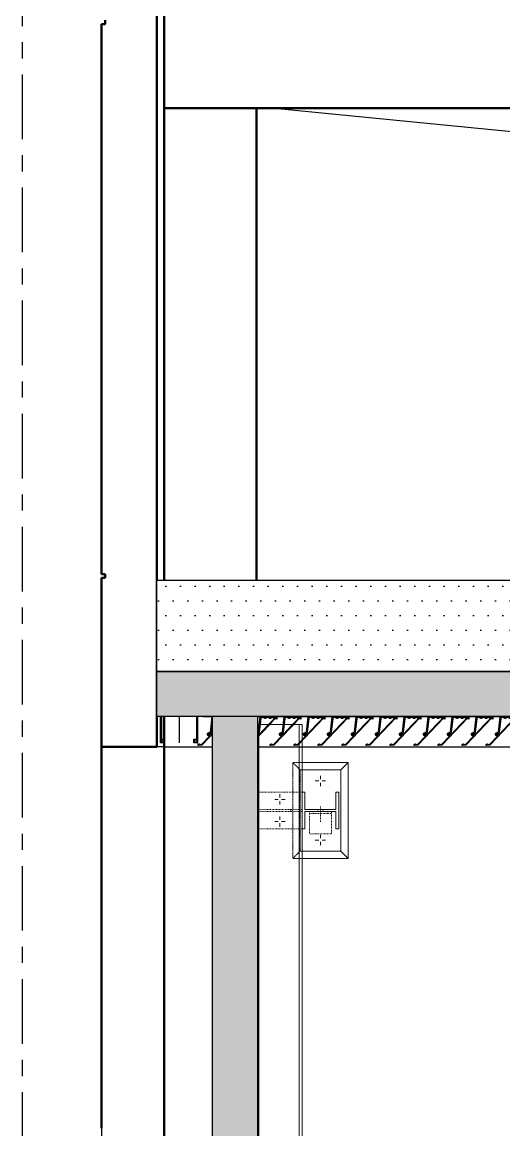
# Model space of a CAD drawing. Header units: millimetres. Extents: x -1379 to 1385823, y -4884429 to 548763.
# Drawn here: x 452604 to 453909, y -2342241 to -2339241 of the extents above; entities that cross this region are included whole.
import ezdxf
from ezdxf.enums import TextEntityAlignment as Align

# ---------------------------------------------------------------- set-up
doc = ezdxf.new("R2010")
doc.units = ezdxf.units.MM
doc.set_wipeout_variables(frame=1)
for name, pattern in [('CENTER', [50.8, 31.75, -6.35, 6.35, -6.35]), ('HIDDEN', [0.375, 0.25, -0.125]), ('TA_GL_000.70000', [1.925, 0.7, -0.175, 0.175, -0.175, 0.7]), ('XKITLINE00', [0]), ('XKITLINE02', [4, 2, -2])]:
    doc.linetypes.add(name, pattern=pattern)
for name, color, linetype in [('000 - 0_SYM_DWG_GRIDLINE_MAIN_COLOR_251', 7, 'Continuous'), ('000 - 0_SYM_DWG_SLOPE-SYM_TEXT_COLOR_3', 7, 'Continuous'), ('000 - CONCRETE_WALL_HATCH_', 7, 'Continuous'), ('000 - EXISTING_STEEL-STRUCTURE_CUT_COLOR_4', 7, 'Continuous'), ('000 - EXISTING_STEEL-STRUCTURE_HATCH_', 7, 'Continuous'), ('000 - EXISTING_STEEL-STRUCTURE_HIDDEN_', 7, 'HIDDEN'), ('000 - EXISTING_STEEL-STRUCTURE_MAIN_COLOR_1', 7, 'Continuous'), ('000 - EXISTING_STEEL-STRUCTURE_MAIN_COLOR_2', 7, 'Continuous'), ('000 - EXISTING_STEEL-STRUCTURE_MAIN_COLOR_3', 7, 'Continuous'), ('000 - EXISTING_STEEL-STRUCTURE_WIPEOUT_', 7, 'Continuous'), ('000 - GRID', 7, 'CENTER'), ('010 - ASPG_ACCESSORIES_MAIN_COLOR_1', 7, 'Continuous'), ('010 - ASPG_EXTR_DEF_SUB', 7, 'Continuous'), ('010 - ASPG_EXTR_MAIN_COLOR_2', 7, 'Continuous'), ('010 - ASPG_FLASHING_MAIN_COLOR_2', 7, 'Continuous'), ('010 - ASPG_FLASHING_MAIN_COLOR_4', 7, 'Continuous'), ('010 - ASPG_FLASHING_WIPEOUT_', 7, 'Continuous'), ('010 - ASPG_FLASING_WIPEOUT_', 7, 'Continuous'), ('010 - ASPG_FRAMING_CUT_COLOR_4', 7, 'Continuous'), ('010 - ASPG_FRAMING_DEF_SUB', 7, 'Continuous'), ('010 - ASPG_FRAMING_HATCH_', 7, 'Continuous'), ('010 - ASPG_FRAMING_MAIN_COLOR_2', 7, 'Continuous'), ('010 - ASPG_FRAMING_SUB_COLOR_2', 7, 'Continuous'), ('010 - ASPG_FRAMING_WIPEOUT_', 7, 'Continuous'), ('BOLT & SCREW', 7, 'Continuous'), ('Center Line', 7, 'CENTER')]:
    doc.layers.add(name, color=color, linetype=linetype)
for name, color, linetype, lineweight in [('12-GRID', 7, 'CENTER', 13), ('_ _ A-DETL-OPENING', 7, 'Continuous', 25), ('A-COLS-E', 7, 'Continuous', 35), ('A-DETL-THIN', 7, 'Continuous', 25), ('A-FLOR-E', 7, 'Continuous', 35), ('SCREW', 7, 'Continuous', 5), ('WALL-E', 7, 'Continuous', 50)]:
    doc.layers.add(name, color=color, linetype=linetype, lineweight=lineweight)
doc.styles.add('ARIAL', font='arial.ttf')
doc.styles.add('TA', font='', dxfattribs={"height": 4.5})
doc.styles.get('TA').set_extended_font_data('Cordia New')
pattern_1 = [(0, (0, 0), (3.96875, 7.9375), [0, -7.9375])]
pattern_2 = [(0, (0, 0), (19.84375, 39.6875), [0, -39.6875])]

# ---------------------------------------------------------------- blocks, each defined once
blk = doc.blocks.new('*U3530')
at = {"layer": '12-GRID', "color": 7, "linetype": 'CENTER'}
for p, q in [((0, -6.2), (0, 2.2)), ((-4.2, -2), (4.2, -2))]:
    blk.add_line(p, q, dxfattribs=at)
at = {"layer": 'BOLT & SCREW', "color": 7}
for p, q in [((-0.6, -1.8), (-1.8, -1.6)), ((-0.6, -2.2), (-1.8, -2.4)), ((-0.5, -1.8), (-0.9, -1.6)), ((-0.5, -2.2), (-0.9, -2.4)), ((-0.2, -1.4), (-0.4, -0.2)), ((-0.2, -1.5), (-0.4, -1.1)), ((-0.2, -2.5), (-0.4, -2.9)), ((-0.2, -2.6), (-0.4, -3.8)), ((0.2, -1.4), (0.4, -0.2)), ((0.2, -1.5), (0.4, -1.1)), ((0.4, -2.9), (0.2, -2.5)), ((0.2, -2.6), (0.4, -3.8)), ((0.5, -1.8), (0.9, -1.6)), ((0.5, -2.2), (0.9, -2.4)), ((0.6, -1.8), (1.8, -1.6)), ((0.6, -2.2), (1.8, -2.4))]:
    blk.add_line(p, q, dxfattribs=at)
for points in [[(-1.8, -1.6), (-0.9, -1.6, 0.414214), (-0.4, -1.1), (-0.4, -0.2), (0.4, -0.2), (0.4, -1.1, 0.414214), (0.9, -1.6), (1.8, -1.6), (1.8, -2.4), (0.9, -2.4, 0.414214), (0.4, -2.9), (0.4, -3.8), (-0.4, -3.8), (-0.4, -2.9, 0.414214), (-0.9, -2.4), (-1.8, -2.4)], [(0.2, -2.5, -0.414214), (0.5, -2.2), (0.6, -2.2), (0.6, -1.8), (0.5, -1.8, -0.414214), (0.2, -1.5), (0.2, -1.4), (-0.2, -1.4), (-0.2, -1.5, -0.414214), (-0.5, -1.8), (-0.6, -1.8), (-0.6, -2.2), (-0.5, -2.2, -0.414214), (-0.2, -2.5), (-0.2, -2.6), (0.2, -2.6)]]:
    blk.add_lwpolyline(points, format="xyb", close=True, dxfattribs=at)
blk.add_circle((0, -2), 3.5, dxfattribs=at)
blk = doc.blocks.new('000_ASPG_TYP_FILES_20260218-010703_FRAME_EXTR_')
at = {"layer": '010 - ASPG_FRAMING_HATCH_'}
h = blk.add_hatch(dxfattribs=at)
h.set_pattern_fill('ANSI32', scale=0.1, angle=180)
edge = h.paths.add_edge_path()
edge.add_line((2, 16), (2, 2))
edge.add_line((2, 2), (39.7, 2))
edge.add_arc((39.7, 1.7), 0.3, 0, 90, ccw=False)
edge.add_line((40, 1.7), (40, 0.3))
edge.add_arc((39.7, 0.3), 0.3, -90, 0, ccw=False)
edge.add_line((39.7, 0), (0.3, 0))
edge.add_arc((0.3, 0.3), 0.3, 180, 270, ccw=False)
edge.add_line((0, 0.3), (0, 17.7))
edge.add_arc((0.3, 17.7), 0.3, 90, 180, ccw=False)
edge.add_line((0.3, 18), (22.6, 18))
edge.add_arc((22.6, 18.5), 0.5, 270, 380.2095)
edge.add_arc((26.2, 19.8), 3.35, 182.0638, 200.2095, ccw=False)
edge.add_arc((23.6, 19.7), 0.76, 2.0638, 182.0638, ccw=False)
edge.add_arc((26.2, 19.8), 1.83, 182.0638, 447.9362)
edge.add_arc((26.3, 22.4), 0.76, 87.9362, 267.9362, ccw=False)
edge.add_arc((26.2, 19.8), 3.35, 69.7905, 87.9362, ccw=False)
edge.add_arc((27.5, 23.4), 0.5, 249.7905, 360)
edge.add_line((28, 23.4), (28, 26.7))
edge.add_line((28, 26.7), (28.5, 27.2))
edge.add_line((28.5, 27.2), (28, 27.7))
edge.add_line((28, 27.7), (28, 38.6))
edge.add_line((28, 38.6), (28.5, 39.1))
edge.add_line((28.5, 39.1), (28, 39.6))
edge.add_line((28, 39.6), (28, 42.9))
edge.add_arc((27.5, 42.9), 0.5, 0, 110.2095)
edge.add_arc((26.2, 46.5), 3.35, 272.0638, 290.2095, ccw=False)
edge.add_arc((26.3, 43.9), 0.76, 92.0638, 272.0638, ccw=False)
edge.add_arc((26.2, 46.5), 1.83, 272.0638, 537.9362)
edge.add_arc((23.6, 46.6), 0.76, 177.9362, 357.9362, ccw=False)
edge.add_arc((26.2, 46.5), 3.35, 159.7905, 177.9362, ccw=False)
edge.add_arc((22.6, 47.8), 0.5, 339.7905, 450)
edge.add_line((22.6, 48.3), (0.3, 48.3))
edge.add_arc((0.3, 48.6), 0.3, 180, 270, ccw=False)
edge.add_line((0, 48.6), (0, 60))
edge.add_arc((0.3, 60), 0.3, 90, 180, ccw=False)
edge.add_line((0.3, 60.3), (5, 60.3))
edge.add_line((5, 60.3), (5, 65))
edge.add_arc((5.3, 65), 0.3, 90, 180, ccw=False)
edge.add_line((5.3, 65.3), (30, 65.3))
edge.add_line((30, 65.3), (30, 63.6))
edge.add_arc((29.7, 63.6), 0.3, -90, 0, ccw=False)
edge.add_line((29.7, 63.3), (7.3, 63.3))
edge.add_arc((7.3, 63), 0.3, 90, 180)
edge.add_line((7, 63), (7, 58.3))
edge.add_line((7, 58.3), (2.3, 58.3))
edge.add_arc((2.3, 58), 0.3, 90, 180)
edge.add_line((2, 58), (2, 50.6))
edge.add_arc((2.3, 50.6), 0.3, 180, 270)
edge.add_line((2.3, 50.3), (29.7, 50.3))
edge.add_arc((29.7, 50), 0.3, 0, 90, ccw=False)
edge.add_line((30, 50), (30, 26.7))
edge.add_line((30, 26.7), (30, 16.3))
edge.add_arc((29.7, 16.3), 0.3, -90, 0, ccw=False)
edge.add_line((29.7, 16), (2, 16))
at = {"layer": '010 - ASPG_FRAMING_CUT_COLOR_4', "color": 7}
blk.add_lwpolyline([(2, 16), (2, 2), (39.7, 2, -0.414214), (40, 1.7), (40, 0.3, -0.414214), (39.7, 0), (0.3, 0, -0.414214), (0, 0.3), (0, 17.7, -0.414214), (0.3, 18), (22.6, 18, 0.52173), (23, 18.7, -0.079342), (22.8, 19.7, -1), (24.3, 19.8, 2.296346), (26.2, 21.7, -1), (26.3, 23.2, -0.079342), (27.3, 23, 0.52173), (28, 23.4), (28, 26.7), (28.5, 27.2), (28, 27.7), (28, 38.6), (28.5, 39.1), (28, 39.6), (28, 42.9, 0.52173), (27.3, 43.3, -0.079342), (26.3, 43.1, -1), (26.2, 44.6, 2.296346), (24.3, 46.5, -1), (22.8, 46.6, -0.079342), (23, 47.6, 0.52173), (22.6, 48.3), (0.3, 48.3, -0.414214), (0, 48.6), (0, 60, -0.414214), (0.3, 60.3), (5, 60.3), (5, 65, -0.414214), (5.3, 65.3), (30, 65.3), (30, 63.6, -0.414214), (29.7, 63.3), (7.3, 63.3, 0.414214), (7, 63), (7, 58.3), (2.3, 58.3, 0.414214), (2, 58), (2, 50.6, 0.414214), (2.3, 50.3), (29.7, 50.3, -0.414214), (30, 50), (30, 26.7), (30, 16.3, -0.414214), (29.7, 16)], format="xyb", close=True, dxfattribs=at)
at = {"color": 7}
for p in [(26.2, 48.5), (26.2, 21.8)]:
    blk.add_blockref('*U3530', p, dxfattribs=at)
blk = doc.blocks.new('000_ASPG_TYP_FILES_FRAMING_EXTR_BREAKLINE_TYPE_2')
at = {"layer": '010 - ASPG_FRAMING_HATCH_', "transparency": 33554585}
h = blk.add_hatch(dxfattribs=at)
h.set_pattern_fill('ANSI32', scale=0.25)
h.paths.add_polyline_path([(131, 91, 0.414214), (132, 90), (140, 90, 0.414214), (141, 91), (141, 100), (2, 100), (2, 125), (0, 125), (0, 99, 0.414214), (1, 98), (63, 98, -0.414214), (64, 97), (64, 3, -0.414214), (63, 2), (0, 2), (0, 0), (141, 0), (141, 9, 0.414214), (140, 10), (132, 10, 0.414214), (131, 9), (131, 3, -0.414214), (130, 2), (67, 2, -0.414214), (66, 3), (66, 97, -0.414214), (67, 98), (130, 98, -0.414214), (131, 97)])
h.paths.add_polyline_path([(133, 92), (133, 98), (139, 98), (139, 92)], flags=16)
h.paths.add_polyline_path([(133, 8), (139, 8), (139, 2), (133, 2)], flags=16)
at = {"layer": '010 - ASPG_FRAMING_HATCH_'}
h = blk.add_hatch(dxfattribs=at)
h.set_pattern_fill('ANSI37', scale=0.595498, angle=-90)
h.set_pattern_definition([(315, (1257419.1929, -519973.9224), (1.3369313545, 1.3369313545), []), (45, (1257419.1929, -519973.9224), (-1.3369313545, 1.3369313545), [])])
edge = h.paths.add_edge_path()
edge.add_ellipse((11.5, 105), major_axis=(0, -5), ratio=0.644482, start_angle=180, end_angle=360, ccw=False)
edge.add_line((11.5, 110), (2, 110))
edge.add_arc((-7.9, 105), 11.1, -26.7963, 26.7963, ccw=False)
edge.add_line((2, 100), (11.5, 100))
h = blk.add_hatch(dxfattribs=at)
h.set_pattern_fill('HONEY', scale=0.238199, angle=-90)
h.set_pattern_definition([(270, (1257419.4425, -519993.9224), (0.65495992507, -1.1344238721), [0.7562825814, -1.5125651628]), (30, (1257419.4425, -519993.9224), (0.65495992936, 1.1344238696), [0.7562825814, -1.5125651628]), (330, (1257419.4425, -519993.9224), (1.30991985442, -2.48e-09), [-1.5125651628, 0.7562825814])])
edge = h.paths.add_edge_path()
edge.add_ellipse((11.8, 105), major_axis=(0, -5), ratio=0.644482, start_angle=0, end_angle=360, ccw=False)
h = blk.add_hatch(dxfattribs=at)
h.set_pattern_fill('HONEY', scale=0.238199, angle=-90)
h.set_pattern_definition([(270, (1257419.24324, -519991.6224), (0.65495992507, -1.1344238721), [0.7562825814, -1.5125651628]), (30, (1257419.24324, -519991.6224), (0.65495992936, 1.1344238696), [0.7562825814, -1.5125651628]), (330, (1257419.24324, -519991.6224), (1.30991985442, -2.48e-09), [-1.5125651628, 0.7562825814])])
edge = h.paths.add_edge_path()
edge.add_ellipse((57.5, 105), major_axis=(0, -5), ratio=0.644482, start_angle=0, end_angle=360)
h = blk.add_hatch(dxfattribs=at)
h.set_pattern_fill('ANSI37', scale=0.595498, angle=-90)
h.set_pattern_definition([(315, (1257419.4929, -519971.6224), (1.3369313545, 1.3369313545), []), (45, (1257419.4929, -519971.6224), (-1.3369313545, 1.3369313545), [])])
edge = h.paths.add_edge_path()
edge.add_ellipse((57.8, 105), major_axis=(0, -5), ratio=0.644482, start_angle=0, end_angle=180)
edge.add_line((57.8, 110), (62, 110))
edge.add_arc((62, 110.3), 0.3, -90, 0)
edge.add_line((62.3, 110.3), (62.3, 111))
edge.add_line((62.3, 111), (61.8, 111.5))
edge.add_line((61.8, 111.5), (62.3, 112))
edge.add_line((62.3, 112), (61.8, 112.5))
edge.add_line((61.8, 112.5), (62.3, 113))
edge.add_line((62.3, 113), (61.8, 113.5))
edge.add_line((61.8, 113.5), (62.3, 114))
edge.add_line((62.3, 114), (62.3, 115))
edge.add_line((62.3, 115), (63.3, 115))
edge.add_line((63.3, 115), (63.8, 115.5))
edge.add_line((63.8, 115.5), (64.3, 115))
edge.add_line((64.3, 115), (64.8, 115.5))
edge.add_line((64.8, 115.5), (65.3, 115))
edge.add_line((65.3, 115), (65.8, 115.5))
edge.add_line((65.8, 115.5), (66.3, 115))
edge.add_line((66.3, 115), (67, 115))
edge.add_arc((67, 115.3), 0.3, -90, 0)
edge.add_line((67.3, 115.3), (67.3, 110))
edge.add_arc((77.2, 105), 11.1, 153.2037, 206.7963)
edge.add_line((67.3, 100), (57.8, 100))
at = {"color": 7}
blk.add_point((141, 100), dxfattribs=at)
at = {"layer": '010 - ASPG_FRAMING_CUT_COLOR_4', "color": 7}
blk.add_lwpolyline([(0, 0), (0, 2), (63, 2, 0.414214), (64, 3), (64, 97, 0.414214), (63, 98), (1, 98, -0.414214), (0, 99), (0, 125), (2, 125), (2, 100), (141, 100), (141, 91, -0.414214), (140, 90), (132, 90, -0.414214), (131, 91), (131, 97, 0.414214), (130, 98), (67, 98, 0.414214), (66, 97), (66, 3, 0.414214), (67, 2), (130, 2, 0.414214), (131, 3), (131, 9, -0.414214), (132, 10), (140, 10, -0.414214), (141, 9), (141, 0)], format="xyb", close=True, dxfattribs=at)
for points in [[(139, 98), (139, 92), (133, 92), (133, 98)], [(139, 2), (139, 8), (133, 8), (133, 2)]]:
    blk.add_lwpolyline(points, close=True, dxfattribs=at)
at = {"layer": '010 - ASPG_FRAMING_DEF_SUB', "color": 7, "transparency": 33554457}
blk.add_line((0, 50), (141, 50), dxfattribs=at)
for points in [[(2, 100), (15, 100), (15, 110), (2, 110)], [(54.3, 100), (67.3, 100), (67.3, 115.5), (54.3, 115.5)]]:
    blk.add_lwpolyline(points, close=True, dxfattribs=at)
at = {"layer": '010 - ASPG_FRAMING_SUB_COLOR_2', "color": 7}
for points in [[(11.8, 100), (2, 100, 0.238199), (2, 110), (11.8, 110)], [(57.5, 100), (67.3, 100, -0.238199), (67.3, 110), (67.3, 115.3, -0.414214), (67, 115), (66.3, 115), (65.8, 115.5), (65.3, 115), (64.8, 115.5), (64.3, 115), (63.8, 115.5), (63.3, 115), (62.3, 115), (62.3, 114), (61.8, 113.5), (62.3, 113), (61.8, 112.5), (62.3, 112), (61.8, 111.5), (62.3, 111), (62.3, 110.3, -0.414214), (62, 110), (57.5, 110)]]:
    blk.add_lwpolyline(points, format="xyb", dxfattribs=at)
at = {"layer": '010 - ASPG_FRAMING_SUB_COLOR_2', "color": 7, "extrusion": (0, 0, -1)}
blk.add_ellipse((11.8, 105), major_axis=(0, -5), ratio=0.644482, dxfattribs=at)
at = {"layer": '010 - ASPG_FRAMING_SUB_COLOR_2', "color": 7}
blk.add_ellipse((57.5, 105), major_axis=(0, -5), ratio=0.644482, dxfattribs=at)
blk = doc.blocks.new('PZG35-9D5')
at = {"layer": 'Center Line', "color": 7}
blk.add_line((0, 3.7), (0, -10.5), dxfattribs=at)
at = {"layer": 'SCREW', "color": 7}
for p, q in [((-1.4, 0), (-1.4, -1.1)), ((1.4, 0), (1.4, -0.6)), ((-1.9, -1.4), (1.9, -0.9)), ((-1.9, -1.4), (-1.4, -1.1)), ((-1.9, -1.4), (-1.4, -1.7)), ((-1.9, -2.7), (1.9, -2.2)), ((-1.9, -2.7), (-1.4, -2.4)), ((-1.9, -2.7), (-1.4, -3)), ((-1.9, -4), (-1.4, -3.7)), ((-1.9, -4), (-1, -3.9)), ((-1.9, -4), (-1.4, -4.3)), ((-1.4, -1.1), (1.4, -0.6)), ((-1.4, -1.7), (1.4, -1.2)), ((-1.4, -1.7), (-1.4, -2.4)), ((-1.4, -2.4), (1.4, -1.9)), ((-1.4, -3), (1.4, -2.5)), ((-1.4, -3), (-1.4, -3.7)), ((-1.4, -3.7), (-0.8, -3.6)), ((-1.4, -4.3), (-1.4, -8.1)), ((-1.4, -4.3), (-1.2, -4.3)), ((0, -9.5), (-1.4, -8.1)), ((0, -9.5), (1.4, -8.1)), ((0.6, -3.3), (1.4, -3.2)), ((0.7, -3.7), (1.9, -3.5)), ((0.7, -3.9), (1.4, -3.8)), ((0.7, -4.6), (1.4, -4.5)), ((0.7, -5), (1.9, -4.8)), ((0.7, -5.2), (1.4, -5.1)), ((1.9, -0.9), (1.4, -0.6)), ((1.9, -0.9), (1.4, -1.2)), ((1.4, -1.2), (1.4, -1.9)), ((1.9, -2.2), (1.4, -1.9)), ((1.9, -2.2), (1.4, -2.5)), ((1.4, -2.5), (1.4, -3.2)), ((1.9, -3.5), (1.4, -3.2)), ((1.9, -3.5), (1.4, -3.8)), ((1.4, -3.8), (1.4, -4.5)), ((1.9, -4.8), (1.4, -4.5)), ((1.9, -4.8), (1.4, -5.1)), ((1.4, -5.1), (1.4, -8.1))]:
    blk.add_line(p, q, dxfattribs=at)
blk.add_lwpolyline([(0, -9.5), (0.7, -5.2), (0.7, -3.6, 0.417657), (0.4, -3.3, 0.108102), (-0.8, -3.6), (-1.4, -4.7)], format="xyb", dxfattribs=at)
blk = doc.blocks.new('*U3139')
at = {"layer": 'SCREW', "color": 7}
blk.add_lwpolyline([(3, 1.8, 0.09906), (0.8, 2.5), (0.8, 2.3), (-0.8, 2.3), (-0.8, 2.5, 0.09906), (-3, 1.8, 0.266588), (-3.5, 1), (-3.5, 0.2, 0.414214), (-3.3, 0), (3.3, 0, 0.414214), (3.5, 0.2), (3.5, 1, 0.266588)], format="xyb", close=True, dxfattribs=at)
blk.add_blockref('PZG35-9D5', (0, 0), dxfattribs=at)
blk = doc.blocks.new('*U3144')
at = {"color": 7}
blk.add_point((0, 0), dxfattribs=at)
at = {"layer": '010 - ASPG_ACCESSORIES_MAIN_COLOR_1', "color": 7}
blk.add_lwpolyline([(-39.7, -0.6, 0.414214), (-40, -0.9), (-40, -7.4, 0.57735), (-39.7, -7.6), (-36.6, -5.8, 0.767327), (-36.8, -5.3), (-37.9, -5.3, -0.414214), (-38.2, -5), (-38.2, -2.8, -0.414214), (-38, -2.6), (-32.2, -2.6, -0.388879), (-32, -2.8), (-31.8, -4.3, 0.388879), (-31.3, -4.8), (-30.3, -4.8, 0.414214), (-30, -4.5), (-30, -2.9, -0.414214), (-29.7, -2.6), (0.4, -2.6, -0.378969), (3.4, -5.2), (8, -42.5, 0.446593), (11.6, -45.1, -0.489802), (16.1, -48.7), (16.1, -49.4, -0.18248), (15.8, -50, -0.267949), (15.3, -50.2, 1.122115), (15.1, -52.3, 0.405004), (18.1, -49.4), (18.1, -48.7, 0.489805), (11.2, -43.1, -0.446597), (9.9, -42.3), (4.9, -0.8, 0.364176), (4.6, -0.6)], format="xyb", close=True, dxfattribs=at)
at = {"layer": '010 - ASPG_EXTR_DEF_SUB', "color": 7}
for p in [(-40, -0.5), (43.4, -76.9), (43.4, -77.5)]:
    blk.add_point(p, dxfattribs=at)
at = {"layer": '010 - ASPG_EXTR_MAIN_COLOR_2', "color": 7}
blk.add_lwpolyline([(11.4, -48.2), (11.5, -47.4), (12.2, -47.6), (12.3, -46.8, -0.535538), (14.2, -49.2, 0.991572), (15.7, -49.6, 1.157025), (8.8, -48.8, -0.688558), (8.3, -49), (-17.1, -22.2), (-32.3, -6.1), (-32.3, -2.9, 0.414312), (-32.6, -2.6), (-37.5, -2.6, 0.414116), (-37.8, -2.9), (-37.8, -4.3, 0.414214), (-37.5, -4.6), (-36, -4.6, -0.205895), (-35.8, -4.7), (33.2, -77.5), (43.1, -77.5, 0.668179), (43.4, -77), (40.5, -74.2, 0.668179), (40, -74.4), (40, -76), (33.9, -76), (11.9, -52.8, -0.558354), (12.1, -52, 0.766275), (12, -50.4, -0.438583), (10.7, -48.1)], format="xyb", close=True, dxfattribs=at)
at = {"layer": 'SCREW', "color": 7, "rotation": 180}
for p in [(-21.6, -2.5), (-8.2, -2.5)]:
    blk.add_blockref('*U3139', p, dxfattribs=at)
blk = doc.blocks.new('*U1480')
at = {"color": 7}
blk.add_wipeout([(1180, 4), (60, 4), (60, 69.3), (1180, 69.3)], dxfattribs=at).dxf.layer = '010 - ASPG_FRAMING_WIPEOUT_'
at = {"layer": '010 - ASPG_FRAMING_MAIN_COLOR_2', "color": 7}
blk.add_lwpolyline([(1150, 69.3), (90, 69.3), (90, 6), (1150, 6)], close=True, dxfattribs=at)
at = {"layer": '010 - ASPG_FRAMING_SUB_COLOR_2', "color": 7}
for points in [[(1180, 4), (60, 4), (60, 69.3), (1180, 69.3)], [(60, 2), (60, 4), (1180, 4), (1180, 2)]]:
    blk.add_lwpolyline(points, close=True, dxfattribs=at)
at = {"color": 7, "xscale": -1, "rotation": 180}
for p in [(365, 69.3), (430, 69.3), (495, 69.3), (560, 69.3), (625, 69.3), (690, 69.3), (755, 69.3), (820, 69.3), (885, 69.3), (950, 69.3), (1015, 69.3), (1080, 69.3), (1145, 69.3)]:
    blk.add_blockref('*U3144', p, dxfattribs=at)
at = {"color": 7, "rotation": 89.99999999999999}
blk.add_blockref('000_ASPG_TYP_FILES_FRAMING_EXTR_BREAKLINE_TYPE_2', (1290, 0), dxfattribs=at)
at = {"color": 7, "xscale": -1}
blk.add_blockref('000_ASPG_TYP_FILES_20260218-010703_FRAME_EXTR_', (1180, 4), dxfattribs=at)
blk = doc.blocks.new('*U3054')
at = {"layer": '000 - EXISTING_STEEL-STRUCTURE_HIDDEN_', "color": 7, "linetype": 'XKITLINE00', "lineweight": 0}
for p, q in [((-1736, 64), (-1736, 54.7)), ((-1736, 64), (-1736, 54.7)), ((-1576, 64), (-1576, 54.7)), ((-1576, 64), (-1576, 54.7)), ((-1750, 50), (-1740.7, 50)), ((-1750, 50), (-1740.7, 50)), ((-1736, 36), (-1736, 45.3)), ((-1736, 36), (-1736, 45.3)), ((-1722, 50), (-1731.3, 50)), ((-1722, 50), (-1731.3, 50)), ((-1590, 50), (-1580.7, 50)), ((-1590, 50), (-1580.7, 50)), ((-1576, 36), (-1576, 45.3)), ((-1576, 36), (-1576, 45.3)), ((-1562, 50), (-1571.3, 50)), ((-1562, 50), (-1571.3, 50))]:
    blk.add_line(p, q, dxfattribs=at)
at = {"layer": '000 - EXISTING_STEEL-STRUCTURE_HIDDEN_', "color": 7, "linetype": 'XKITLINE02', "lineweight": 0}
for p, q in [((-1653, 69.5), (-1648, 69.5)), ((-1666.9, 50), (-1624, 50)), ((-1653, 57), (-1659, 57)), ((-1659, 57), (-1653, 57)), ((-1653, 43), (-1659, 43)), ((-1659, 43), (-1653, 43)), ((-1653, 30.5), (-1648, 30.5))]:
    blk.add_line(p, q, dxfattribs=at)
at = {"layer": '000 - EXISTING_STEEL-STRUCTURE_MAIN_COLOR_1', "color": 7, "linetype": 'XKITLINE02', "lineweight": 0}
blk.add_line((-1648, 20), (-1648, 80), dxfattribs=at)
blk.add_lwpolyline([(-1653, 20), (-1593, 20), (-1593, 80), (-1653, 80)], dxfattribs=at)
at = {"layer": '000 - EXISTING_STEEL-STRUCTURE_MAIN_COLOR_2', "color": 7, "lineweight": 0}
for p, q in [((-1786, 125), (-1766, 105)), ((-1526, 125), (-1546, 105))]:
    blk.add_line(p, q, dxfattribs=at)
at = {"color": 7}
blk.add_wipeout([(-1888.5, 0), (-1888.5, -125), (1888.5, -125), (1888.5, 0)], dxfattribs=at).dxf.layer = '000 - EXISTING_STEEL-STRUCTURE_WIPEOUT_'
at = {"layer": '000 - EXISTING_STEEL-STRUCTURE_CUT_COLOR_4', "color": 7, "lineweight": 0}
blk.add_lwpolyline([(-1706, 0), (-1706, 8), (-1659, 8), (-1659, 92), (-1706, 92), (-1706, 100), (-1606, 100), (-1606, 92), (-1653, 92), (-1653, 8), (-1606, 8), (-1606, 0)], close=True, dxfattribs=at)
at = {"layer": '000 - EXISTING_STEEL-STRUCTURE_HATCH_', "color": 7, "linetype": 'XKITLINE02', "lineweight": 0}
for p, q in [((-1659, 0), (-1659, -120)), ((-1653, 0), (-1653, -120))]:
    blk.add_line(p, q, dxfattribs=at)
blk.add_lwpolyline([(-1606, 0), (-1606, -120), (-1706, -120), (-1706, 0)], dxfattribs=at)
at = {"layer": '000 - EXISTING_STEEL-STRUCTURE_HIDDEN_', "color": 7, "linetype": 'HIDDEN', "lineweight": 0, "ltscale": 5}
for p, q in [((1888.5, -8), (-1888.5, -8)), ((1888.5, -117), (-1888.5, -117))]:
    blk.add_line(p, q, dxfattribs=at)
at = {"layer": '000 - EXISTING_STEEL-STRUCTURE_HIDDEN_', "color": 7, "linetype": 'HIDDEN', "lineweight": 0, "ltscale": 2}
for p, q in [((-1766, -5), (-1786, -25)), ((-1546, -5), (-1526, -25))]:
    blk.add_line(p, q, dxfattribs=at)
at = {"layer": '000 - EXISTING_STEEL-STRUCTURE_HIDDEN_', "color": 7, "linetype": 'XKITLINE00', "lineweight": 0}
for p, q in [((-1686, -46), (-1686, -55.3)), ((-1659, -30), (-1653, -30)), ((-1626, -46), (-1626, -55.3)), ((-1700, -60), (-1690.7, -60)), ((-1686, -74), (-1686, -64.7)), ((-1672, -60), (-1681.3, -60)), ((-1640, -60), (-1630.7, -60)), ((-1626, -74), (-1626, -64.7)), ((-1612, -60), (-1621.3, -60))]:
    blk.add_line(p, q, dxfattribs=at)
at = {"layer": '000 - EXISTING_STEEL-STRUCTURE_HIDDEN_', "color": 7, "linetype": 'HIDDEN', "lineweight": 0, "ltscale": 2}
for points in [[(-1786, 0), (-1786, -25), (-1526, -25), (-1526, 0)], [(-1766, 0), (-1766, -5), (-1546, -5), (-1546, 0)]]:
    blk.add_lwpolyline(points, dxfattribs=at)
at = {"layer": '000 - EXISTING_STEEL-STRUCTURE_MAIN_COLOR_2', "color": 7, "lineweight": 0}
for points in [[(-1526, 0), (-1526, 125), (-1786, 125), (-1786, 0)], [(-1546, 0), (-1546, 105), (-1766, 105), (-1766, 0)]]:
    blk.add_lwpolyline(points, dxfattribs=at)
at = {"layer": '000 - EXISTING_STEEL-STRUCTURE_MAIN_COLOR_3', "color": 7, "lineweight": 0}
blk.add_lwpolyline([(-1888.5, 0), (-1888.5, -125), (1888.5, -125), (1888.5, 0), (-1888.5, 0)], close=True, dxfattribs=at)
blk = doc.blocks.new('*U2477')
at = {"layer": '000 - EXISTING_STEEL-STRUCTURE_HIDDEN_', "color": 7, "linetype": 'XKITLINE00', "lineweight": 0}
for p, q in [((-1081.1, 64), (-1081.1, 54.7)), ((-1081.1, 64), (-1081.1, 54.7)), ((-921.1, 64), (-921.1, 54.7)), ((-921.1, 64), (-921.1, 54.7)), ((-1095.1, 50), (-1085.8, 50)), ((-1095.1, 50), (-1085.8, 50)), ((-1081.1, 36), (-1081.1, 45.3)), ((-1081.1, 36), (-1081.1, 45.3)), ((-1067.1, 50), (-1076.4, 50)), ((-1067.1, 50), (-1076.4, 50)), ((-935.1, 50), (-925.8, 50)), ((-935.1, 50), (-925.8, 50)), ((-921.1, 36), (-921.1, 45.3)), ((-921.1, 36), (-921.1, 45.3)), ((-907.1, 50), (-916.4, 50)), ((-907.1, 50), (-916.4, 50))]:
    blk.add_line(p, q, dxfattribs=at)
at = {"layer": '000 - EXISTING_STEEL-STRUCTURE_HIDDEN_', "color": 7, "linetype": 'XKITLINE02', "lineweight": 0}
for p, q in [((-998.1, 69.5), (-993.1, 69.5)), ((-1012, 50), (-969.1, 50)), ((-998.1, 57), (-1004.1, 57)), ((-1004.1, 57), (-998.1, 57)), ((-998.1, 43), (-1004.1, 43)), ((-1004.1, 43), (-998.1, 43)), ((-998.1, 30.5), (-993.1, 30.5))]:
    blk.add_line(p, q, dxfattribs=at)
at = {"layer": '000 - EXISTING_STEEL-STRUCTURE_MAIN_COLOR_1', "color": 7, "linetype": 'XKITLINE02', "lineweight": 0}
blk.add_line((-993.1, 20), (-993.1, 80), dxfattribs=at)
blk.add_lwpolyline([(-998.1, 20), (-938.1, 20), (-938.1, 80), (-998.1, 80)], dxfattribs=at)
at = {"layer": '000 - EXISTING_STEEL-STRUCTURE_MAIN_COLOR_2', "color": 7, "lineweight": 0}
for p, q in [((-1131.1, 125), (-1111.1, 105)), ((-871.1, 125), (-891.1, 105))]:
    blk.add_line(p, q, dxfattribs=at)
at = {"color": 7}
blk.add_wipeout([(-1233.6, 0), (-1233.6, -125), (1233.6, -125), (1233.6, 0)], dxfattribs=at).dxf.layer = '000 - EXISTING_STEEL-STRUCTURE_WIPEOUT_'
at = {"layer": '000 - EXISTING_STEEL-STRUCTURE_CUT_COLOR_4', "color": 7, "lineweight": 0}
blk.add_lwpolyline([(-1051.1, 0), (-1051.1, 8), (-1004.1, 8), (-1004.1, 92), (-1051.1, 92), (-1051.1, 100), (-951.1, 100), (-951.1, 92), (-998.1, 92), (-998.1, 8), (-951.1, 8), (-951.1, 0)], close=True, dxfattribs=at)
at = {"layer": '000 - EXISTING_STEEL-STRUCTURE_HATCH_', "color": 7, "linetype": 'XKITLINE02', "lineweight": 0}
for p, q in [((-1004.1, 0), (-1004.1, -120)), ((-998.1, 0), (-998.1, -120))]:
    blk.add_line(p, q, dxfattribs=at)
blk.add_lwpolyline([(-951.1, 0), (-951.1, -120), (-1051.1, -120), (-1051.1, 0)], dxfattribs=at)
at = {"layer": '000 - EXISTING_STEEL-STRUCTURE_HIDDEN_', "color": 7, "linetype": 'HIDDEN', "lineweight": 0, "ltscale": 5}
for p, q in [((1233.6, -8), (-1233.6, -8)), ((1233.6, -117), (-1233.6, -117))]:
    blk.add_line(p, q, dxfattribs=at)
at = {"layer": '000 - EXISTING_STEEL-STRUCTURE_HIDDEN_', "color": 7, "linetype": 'HIDDEN', "lineweight": 0, "ltscale": 2}
for p, q in [((-1111.1, -5), (-1131.1, -25)), ((-891.1, -5), (-871.1, -25))]:
    blk.add_line(p, q, dxfattribs=at)
at = {"layer": '000 - EXISTING_STEEL-STRUCTURE_HIDDEN_', "color": 7, "linetype": 'XKITLINE00', "lineweight": 0}
for p, q in [((-1031.1, -46), (-1031.1, -55.3)), ((-1004.1, -30), (-998.1, -30)), ((-971.1, -46), (-971.1, -55.3)), ((-1045.1, -60), (-1035.8, -60)), ((-1031.1, -74), (-1031.1, -64.7)), ((-1017.1, -60), (-1026.4, -60)), ((-985.1, -60), (-975.8, -60)), ((-971.1, -74), (-971.1, -64.7)), ((-957.1, -60), (-966.4, -60))]:
    blk.add_line(p, q, dxfattribs=at)
at = {"layer": '000 - EXISTING_STEEL-STRUCTURE_HIDDEN_', "color": 7, "linetype": 'HIDDEN', "lineweight": 0, "ltscale": 2}
for points in [[(-1131.1, 0), (-1131.1, -25), (-871.1, -25), (-871.1, 0)], [(-1111.1, 0), (-1111.1, -5), (-891.1, -5), (-891.1, 0)]]:
    blk.add_lwpolyline(points, dxfattribs=at)
at = {"layer": '000 - EXISTING_STEEL-STRUCTURE_MAIN_COLOR_2', "color": 7, "lineweight": 0}
for points in [[(-871.1, 0), (-871.1, 125), (-1131.1, 125), (-1131.1, 0)], [(-891.1, 0), (-891.1, 105), (-1111.1, 105), (-1111.1, 0)]]:
    blk.add_lwpolyline(points, dxfattribs=at)
at = {"layer": '000 - EXISTING_STEEL-STRUCTURE_MAIN_COLOR_3', "color": 7, "lineweight": 0}
blk.add_lwpolyline([(-1233.6, 0), (-1233.6, -125), (1233.6, -125), (1233.6, 0), (-1233.6, 0)], close=True, dxfattribs=at)
blk = doc.blocks.new('C-1-IV01_REV00_20260605-140059_LOPF_ASPG')
at = {"color": 7}
blk.add_blockref('*U2477', (1935, -11715), dxfattribs=at)
at = {"color": 7, "rotation": 270}
blk.add_blockref('*U3054', (758, -13868), dxfattribs=at)
at = {"color": 7, "rotation": 180}
blk.add_blockref('*U1480', (1665, -11888), dxfattribs=at)
blk = doc.blocks.new('*U1926')
at = {"layer": '000 - 0_SYM_DWG_GRIDLINE_MAIN_COLOR_251', "color": 7, "linetype": 'ByBlock', "ltscale": 5}
blk.add_line((10, 0), (-321.4, 0), dxfattribs=at)
at = {"color": 7, "style": 'TA', "flags": 1}
blk.add_attdef('LOCATION', (6, -6), '', height=4.5, rotation=270, dxfattribs=at)
at = {"layer": '000 - 0_SYM_DWG_SLOPE-SYM_TEXT_COLOR_3', "color": 7, "style": 'ARIAL'}
blk.add_attdef('GRID-HEAD', text='', height=4, rotation=270, dxfattribs=at).set_placement((27.4, 0), align=Align.MIDDLE_CENTER)
blk = doc.blocks.new('C-1-IV01_REV00_20260614-171844_LOPF_DIMS')
at = {"layer": '000 - GRID', "color": 7, "linetype": 'TA_GL_000.70000', "xscale": 50.00000000000007, "yscale": 50.00000000000007, "zscale": 50.00000000000007, "rotation": 90}
blk.add_blockref('*U1926', (0, 0), dxfattribs=at)
blk = doc.blocks.new('DPA_Rectangular - 300 x 300mm-5176409-IV01 - ROOF LEVEL PLAN')
at = {"layer": 'A-COLS-E', "color": 7}
for p, q in [((-150, 150), (-150, -150)), ((-150, -150), (-150, 150)), ((-150, -150), (150, -150)), ((150, -150), (-150, -150))]:
    blk.add_line(p, q, dxfattribs=at)
blk = doc.blocks.new('C-1-IV01-AR-2530-01-B_20260616-231124sadsada')
at = {"layer": '_ _ A-DETL-OPENING', "color": 7}
for p, q in [((16145, -10310), (635, -11840)), ((683.9, -10310), (16195, -11840))]:
    blk.add_line(p, q, dxfattribs=at)
at = {"layer": 'A-DETL-THIN', "color": 7}
for p, q in [((635, -11640), (16195, -11640)), ((16445, -11840), (385, -11840)), ((385, -11840), (385, -12040)), ((215, -12040), (215, -16365)), ((385, -12040), (215, -12040)), ((385, -12040), (16665, -12040)), ((385, -16145), (385, -12040))]:
    blk.add_line(p, q, dxfattribs=at)
at = {"layer": 'A-FLOR-E', "color": 7}
for p, q in [((385, -10310), (385, -1010)), ((385, -1010), (385, -10310)), ((365, -12040), (365, -6705)), ((365, -6705), (365, -12040)), ((16445, -10310), (385, -10310)), ((385, -10310), (16445, -10310)), ((635, -11840), (635, -10310)), ((635, -10310), (685, -10310)), ((685, -10310), (635, -10310)), ((635, -10310), (635, -11840)), ((635, -15895), (635, -12040)), ((635, -12040), (635, -15895))]:
    blk.add_line(p, q, dxfattribs=at)
at = {"layer": 'WALL-E', "color": 7}
for p, q in [((365, -12040), (365, -1010)), ((365, -1010), (365, -12040)), ((385, -1010), (385, -10310)), ((385, -10310), (385, -1010)), ((225, -10082), (225, -10072)), ((225, -10072), (225, -10082)), ((215, -10082), (215, -11572)), ((215, -11572), (215, -10082)), ((215, -11572), (215, -10082)), ((215, -10082), (215, -11572)), ((215, -11572), (215, -10082)), ((215, -10082), (215, -11572)), ((215, -10082), (225, -10082)), ((225, -10082), (215, -10082)), ((215, -10082), (225, -10082)), ((215, -10082), (225, -10082)), ((225, -10082), (215, -10082)), ((215, -10082), (225, -10082)), ((635, -10310), (385, -10310)), ((635, -10310), (385, -10310)), ((385, -10310), (385, -16145)), ((385, -16145), (385, -10310)), ((385, -10310), (635, -10310)), ((635, -10310), (385, -10310)), ((635, -10310), (16195, -10310)), ((16195, -10310), (635, -10310)), ((635, -10310), (635, -11840)), ((635, -11840), (635, -10310)), ((225, -11572), (215, -11572)), ((215, -11572), (225, -11572)), ((225, -11572), (215, -11572)), ((225, -11572), (215, -11572)), ((215, -11572), (225, -11572)), ((225, -11572), (215, -11572)), ((225, -11582), (225, -11572)), ((225, -11572), (225, -11582)), ((215, -12040), (215, -11582)), ((215, -11582), (215, -12040)), ((215, -13072), (215, -11582)), ((215, -11582), (215, -13072)), ((215, -13072), (215, -11582)), ((215, -11582), (215, -13072)), ((215, -11582), (225, -11582)), ((225, -11582), (215, -11582)), ((215, -11582), (225, -11582)), ((215, -11582), (225, -11582)), ((225, -11582), (215, -11582)), ((215, -11582), (225, -11582)), ((215, -12040), (365, -12040)), ((215, -12040), (225, -12040)), ((225, -12040), (365, -12040)), ((635, -12040), (635, -15895)), ((635, -15895), (635, -12040))]:
    blk.add_line(p, q, dxfattribs=at)
at = {"layer": 'A-COLS-E', "color": 7}
blk.add_blockref('DPA_Rectangular - 300 x 300mm-5176409-IV01 - ROOF LEVEL PLAN', (535, -10160), dxfattribs=at)
blk = doc.blocks.new('*U2573')
at = {"color": 7}
blk.add_wipeout([(0, -52), (2737, -52), (2737, -48), (0, -48)], dxfattribs=at).dxf.layer = '010 - ASPG_FLASHING_WIPEOUT_'
at = {"layer": '000 - CONCRETE_WALL_HATCH_'}
h = blk.add_hatch(dxfattribs=at)
h.set_pattern_fill('DOTS', scale=0.5)
h.set_pattern_definition(pattern_2)
h.paths.add_polyline_path([(0, -52), (2737, -52), (2737, -48), (0, -48)])
at = {"layer": '010 - ASPG_FLASHING_MAIN_COLOR_2', "color": 7}
blk.add_lwpolyline([(0, -52), (2737, -52), (2737, -48), (0, -48)], close=True, dxfattribs=at)
at = {"color": 7}
blk.add_wipeout([(0, 69.3), (2737, 69.3), (2737, -52), (0, -52)], dxfattribs=at).dxf.layer = '010 - ASPG_FLASING_WIPEOUT_'
at = {"layer": '000 - CONCRETE_WALL_HATCH_'}
h = blk.add_hatch(dxfattribs=at)
h.set_pattern_fill('DOTS', scale=0.1)
h.set_pattern_definition(pattern_1)
h.paths.add_polyline_path([(0, 69.3), (2737, 69.3), (2737, -52), (0, -52)])
at = {"layer": '010 - ASPG_FLASHING_MAIN_COLOR_4', "color": 7}
blk.add_lwpolyline([(0, 69.3), (2737, 69.3), (2737, -52), (0, -52)], close=True, dxfattribs=at)
at = {"layer": 'Defpoints', "color": 7}
blk.add_line((0, 2), (25, 2), dxfattribs=at)
blk.add_line((0, 2), (25, 2), dxfattribs=at)
blk = doc.blocks.new('*U2566')
at = {"color": 7}
blk.add_wipeout([(0, -52), (2800, -52), (2800, -300), (0, -300)], dxfattribs=at).dxf.layer = '010 - ASPG_FLASHING_WIPEOUT_'
at = {"layer": '000 - CONCRETE_WALL_HATCH_'}
h = blk.add_hatch(dxfattribs=at)
h.set_pattern_fill('DOTS', scale=0.5)
h.set_pattern_definition(pattern_2)
h.paths.add_polyline_path([(0, -52), (2800, -52), (2800, -300), (0, -300)])
at = {"layer": '010 - ASPG_FLASHING_MAIN_COLOR_2', "color": 7}
blk.add_lwpolyline([(0, -52), (2800, -52), (2800, -300), (0, -300)], close=True, dxfattribs=at)
at = {"color": 7}
blk.add_wipeout([(0, 69.3), (2800, 69.3), (2800, -52), (0, -52)], dxfattribs=at).dxf.layer = '010 - ASPG_FLASING_WIPEOUT_'
at = {"layer": '000 - CONCRETE_WALL_HATCH_'}
h = blk.add_hatch(dxfattribs=at)
h.set_pattern_fill('DOTS', scale=0.1)
h.set_pattern_definition(pattern_1)
h.paths.add_polyline_path([(0, 69.3), (2800, 69.3), (2800, -52), (0, -52)])
at = {"layer": '010 - ASPG_FLASHING_MAIN_COLOR_4', "color": 7}
blk.add_lwpolyline([(0, 69.3), (2800, 69.3), (2800, -52), (0, -52)], close=True, dxfattribs=at)
blk = doc.blocks.new('C-1-IV01_REV00-1_20260617-001839_ASPG_FLASHING')
at = {"color": 7, "rotation": 90}
blk.add_blockref('*U2573', (585, -14577), dxfattribs=at)
at = {"color": 7, "rotation": 180}
blk.add_blockref('*U2566', (3165, -11888), dxfattribs=at)

msp = doc.modelspace()

# ---------------------------------------------------------------- block references
at = {"color": 7}
msp.add_blockref('C-1-IV01_REV00_20260605-140059_LOPF_ASPG', (452604.3, -2329164.2), dxfattribs=at)

# ---------------------------------------------------------------- next in the draw order: block references
for name in ['C-1-IV01_REV00_20260614-171844_LOPF_DIMS', 'C-1-IV01-AR-2530-01-B_20260616-231124sadsada']:
    msp.add_blockref(name, (452604.3, -2329164.2), dxfattribs=at)

# ---------------------------------------------------------------- next in the draw order: block references
msp.add_blockref('C-1-IV01_REV00-1_20260617-001839_ASPG_FLASHING', (452604.3, -2329164.2), dxfattribs=at)

doc.saveas('drawing.dxf')
